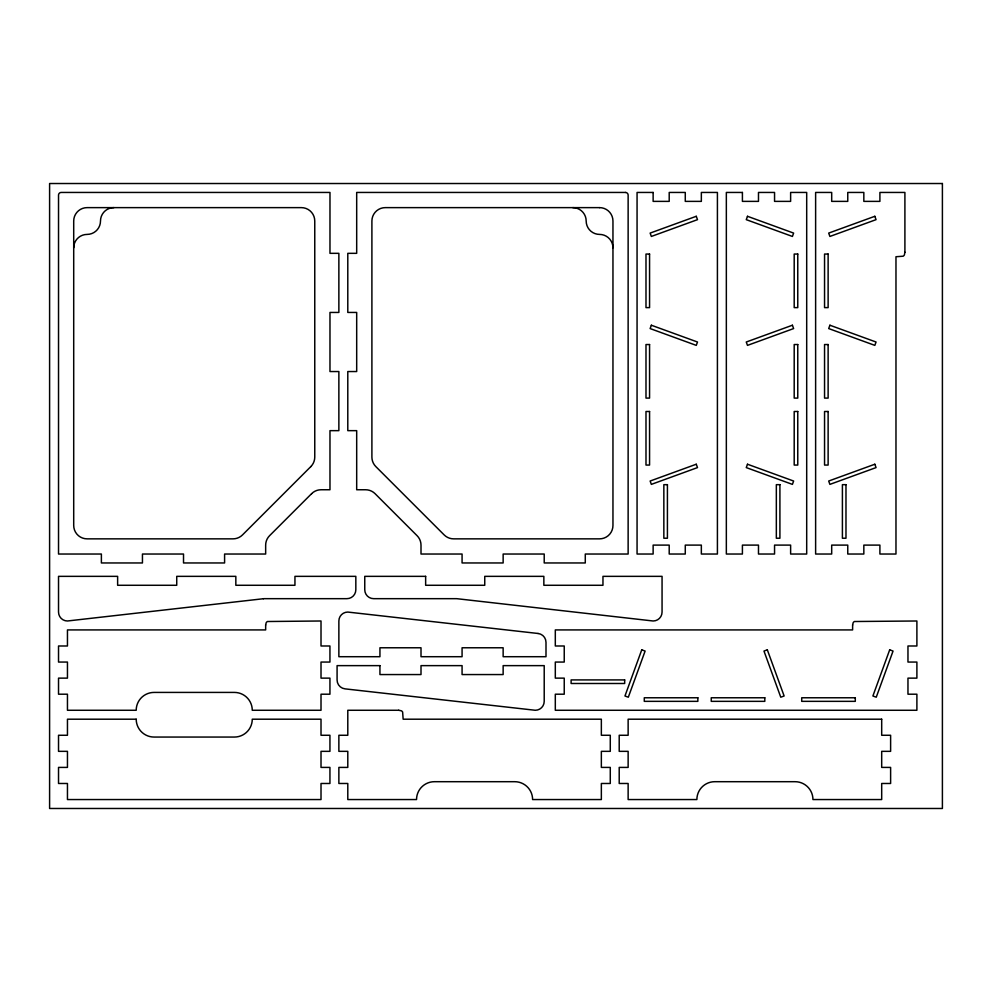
<?xml version="1.0" encoding="UTF-8"?>
<svg xmlns="http://www.w3.org/2000/svg" width="992" height="992" viewBox="0 0 992 992"><rect width="100%" height="100%" fill="white"/><g stroke="black" fill="none" stroke-linecap="round" stroke-linejoin="round"><path stroke-width="1.49" d="M73.706 247.802A13.392 13.392 0 0 1 87.098 234.41A13.392 13.392 0 0 0 100.49 221.018A13.392 13.392 0 0 1 113.882 207.626M612.957 247.802A13.392 13.392 0 0 0 599.565 234.41A13.392 13.392 0 0 1 586.173 221.018A13.392 13.392 0 0 0 572.781 207.626M265.658 624.997L265.658 629.92L67.456 629.92L67.456 645.99L58.528 645.99L58.528 662.061L67.456 662.061L67.456 678.131L58.528 678.131L58.528 694.202L67.456 694.202L67.456 710.272L136.202 710.272A17.856 17.856 0 0 1 154.058 692.416L234.41 692.416A17.856 17.856 0 0 1 252.266 710.272L321.011 710.272L321.011 694.202L329.939 694.202L329.939 678.131L321.011 678.131L321.011 662.061L329.939 662.061L329.939 645.99L321.011 645.99L321.011 620.992L267.443 621.513A3.348 3.348 0 0 0 266.178 622.778L265.658 624.997M852.624 624.997L852.612 629.92L555.309 629.92L555.309 645.99L564.237 645.99L564.237 662.061L555.309 662.061L555.309 678.131L564.237 678.131L564.237 694.202L555.309 694.202L555.309 710.272L916.893 710.272L916.893 694.202L907.965 694.202L907.965 678.131L916.893 678.131L916.893 662.061L907.965 662.061L907.965 645.99L916.893 645.99L916.893 620.992L854.41 621.513A3.348 3.348 0 0 0 853.145 622.778L852.624 624.997M904.902 252.266L904.382 254.944A3.348 3.348 0 0 1 903.117 256.209L895.974 256.73L895.974 554.032L879.904 554.032L879.904 545.104L863.834 545.104L863.834 554.032L847.763 554.032L847.763 545.104L831.693 545.104L831.693 554.032L815.622 554.032L815.622 192.448L831.693 192.448L831.693 201.376L847.763 201.376L847.763 192.448L863.834 192.448L863.834 201.376L879.904 201.376L879.904 192.448L904.902 192.448L904.902 252.266M651.347 325.227L650.132 328.575L696.272 345.377L697.5 342.017L651.347 325.227M747.484 216.293L746.257 219.654L792.41 236.443L793.625 233.095L747.484 216.293M641.75 649.834L624.96 695.987L628.32 697.202L645.11 651.062L641.75 649.834M747.484 464.231L746.257 467.592L792.41 484.381L793.625 481.033L747.484 464.231M829.907 325.227L828.692 328.575L874.832 345.377L876.06 342.017L829.907 325.227M889.688 649.834L872.898 695.987L876.258 697.202L893.048 651.062L889.688 649.834M310.843 466.575L242.482 534.936A13.392 13.392 0 0 1 233.008 538.854L87.098 538.854A13.392 13.392 0 0 1 73.706 525.462L73.706 221.018A13.392 13.392 0 0 1 87.098 207.626L301.37 207.626A13.392 13.392 0 0 1 314.762 221.018L314.762 457.101A13.392 13.392 0 0 1 310.843 466.575M311.6 493.669L269.576 535.692A13.392 13.392 0 0 0 265.658 545.166L265.658 554.032L224.589 554.032L224.589 562.96L183.52 562.96L183.52 554.032L142.451 554.032L142.451 562.96L101.382 562.96L101.382 554.032L58.528 554.032L58.528 195.126A2.678 2.678 0 0 1 61.206 192.448L329.976 192.448L329.976 253.332L338.867 253.332L338.867 312.443L329.976 312.443L329.976 371.541L338.867 371.541L338.867 430.652L329.976 430.652L329.976 489.75L321.073 489.75A13.392 13.392 0 0 0 311.6 493.669M696.272 216.293L650.132 233.095L651.347 236.443L697.5 219.654L696.272 216.293M874.832 216.293L828.692 233.095L829.907 236.443L876.06 219.654L874.832 216.293M792.41 325.227L746.257 342.017L747.484 345.377L793.625 328.575L792.41 325.227M696.272 464.231L650.132 481.033L651.347 484.381L697.5 467.592L696.272 464.231M874.832 464.231L828.692 481.033L829.907 484.381L876.06 467.592L874.832 464.231M767.324 649.834L763.976 651.062L780.766 697.202L784.126 695.987L767.324 649.834M263.364 598.734L67.456 620.992A8.928 8.928 0 0 1 58.528 612.064L58.528 576.352L117.626 576.352L117.626 585.28L176.737 585.28L176.737 576.352L235.836 576.352L235.836 585.28L294.946 585.28L294.946 576.352L355.83 576.352L355.83 589.744A8.928 8.928 0 0 1 346.902 598.672L264.38 598.672A8.928 8.928 0 0 0 263.364 598.734M942.4 183.52L49.6 183.52L49.6 808.48L942.4 808.48L942.4 183.52M625.456 192.448L356.686 192.448L356.686 253.332L347.795 253.332L347.795 312.443L356.686 312.443L356.686 371.541L347.795 371.541L347.795 430.652L356.686 430.652L356.686 489.75L365.589 489.75A13.392 13.392 0 0 1 375.063 493.669L417.086 535.692A13.392 13.392 0 0 1 421.005 545.166L421.005 554.032L462.074 554.032L462.074 562.96L503.142 562.96L503.142 554.032L544.211 554.032L544.211 562.96L585.28 562.96L585.28 554.032L628.134 554.032L628.134 195.126A2.678 2.678 0 0 0 625.456 192.448M653.133 192.448L637.062 192.448L637.062 554.032L653.133 554.032L653.133 545.104L669.203 545.104L669.203 554.032L685.274 554.032L685.274 545.104L701.344 545.104L701.344 554.032L717.414 554.032L717.414 192.448L701.344 192.448L701.344 201.376L685.274 201.376L685.274 192.448L669.203 192.448L669.203 201.376L653.133 201.376L653.133 192.448M742.413 192.448L726.342 192.448L726.342 554.032L742.413 554.032L742.413 545.104L758.483 545.104L758.483 554.032L774.554 554.032L774.554 545.104L790.624 545.104L790.624 554.032L806.694 554.032L806.694 192.448L790.624 192.448L790.624 201.376L774.554 201.376L774.554 192.448L758.483 192.448L758.483 201.376L742.413 201.376L742.413 192.448M599.565 207.626L385.293 207.626A13.392 13.392 0 0 0 371.901 221.018L371.901 457.101A13.392 13.392 0 0 0 375.819 466.575L444.18 534.936A13.392 13.392 0 0 0 453.654 538.854L599.565 538.854A13.392 13.392 0 0 0 612.957 525.462L612.957 221.018A13.392 13.392 0 0 0 599.565 207.626M649.562 254.051L645.99 254.051L645.99 307.619L649.562 307.619L649.562 254.051M797.766 254.051L794.195 254.051L794.195 307.619L797.766 307.619L797.766 254.051M828.122 254.051L824.55 254.051L824.55 307.619L828.122 307.619L828.122 254.051M649.562 344.534L645.99 344.534L645.99 398.102L649.562 398.102L649.562 344.534M797.766 344.534L794.195 344.534L794.195 398.102L797.766 398.102L797.766 344.534M828.122 344.534L824.55 344.534L824.55 398.102L828.122 398.102L828.122 344.534M649.562 411.494L645.99 411.494L645.99 465.062L649.562 465.062L649.562 411.494M797.766 411.494L794.195 411.494L794.195 465.062L797.766 465.062L797.766 411.494M828.122 411.494L824.55 411.494L824.55 465.062L828.122 465.062L828.122 411.494M667.418 484.666L663.846 484.666L663.846 538.234L667.418 538.234L667.418 484.666M779.91 484.666L776.339 484.666L776.339 538.234L779.91 538.234L779.91 484.666M845.978 484.666L842.406 484.666L842.406 538.234L845.978 538.234L845.978 484.666M425.642 576.352L364.758 576.352L364.758 589.744A8.928 8.928 0 0 0 373.686 598.672L456.208 598.672A8.928 8.928 0 0 1 457.225 598.734L653.133 620.992A8.928 8.928 0 0 0 662.061 612.064L662.061 576.352L602.962 576.352L602.962 585.28L543.852 585.28L543.852 576.352L484.753 576.352L484.753 585.28L425.642 585.28L425.642 576.352M538.073 633.479L347.795 612.064A8.928 8.928 0 0 0 338.867 620.992L338.867 656.704L379.936 656.704L379.936 647.776L421.005 647.776L421.005 656.704L462.074 656.704L462.074 647.776L503.142 647.776L503.142 656.704L545.997 656.704L545.997 642.357A8.928 8.928 0 0 0 538.073 633.479M379.936 665.632L337.082 665.632L337.082 679.979A8.928 8.928 0 0 0 345.005 688.857L535.283 710.272A8.928 8.928 0 0 0 544.211 701.344L544.211 665.632L503.142 665.632L503.142 674.56L462.074 674.56L462.074 665.632L421.005 665.632L421.005 674.56L379.936 674.56L379.936 665.632M624.675 679.917L571.107 679.917L571.107 683.488L624.675 683.488L624.675 679.917M697.847 697.773L644.279 697.773L644.279 701.344L697.847 701.344L697.847 697.773M764.807 697.773L711.239 697.773L711.239 701.344L764.807 701.344L764.807 697.773M855.29 697.773L801.722 697.773L801.722 701.344L855.29 701.344L855.29 697.773M398.685 710.272L347.795 710.272L347.795 735.27L338.867 735.27L338.867 751.341L347.795 751.341L347.795 767.411L338.867 767.411L338.867 783.482L347.795 783.482L347.795 799.552L416.541 799.552A17.856 17.856 0 0 1 434.397 781.696L514.749 781.696A17.856 17.856 0 0 1 532.605 799.552L601.35 799.552L601.35 783.482L610.278 783.482L610.278 767.411L601.35 767.411L601.35 751.341L610.278 751.341L610.278 735.27L601.35 735.27L601.35 719.2L403.149 719.2L402.628 712.058A3.348 3.348 0 0 0 401.363 710.793L398.685 710.272M136.202 719.2L67.456 719.2L67.456 735.27L58.528 735.27L58.528 751.341L67.456 751.341L67.456 767.411L58.528 767.411L58.528 783.482L67.456 783.482L67.456 799.552L321.011 799.552L321.011 783.482L329.939 783.482L329.939 767.411L321.011 767.411L321.011 751.341L329.939 751.341L329.939 735.27L321.011 735.27L321.011 719.2L252.266 719.2A17.856 17.856 0 0 1 234.41 737.056L154.058 737.056A17.856 17.856 0 0 1 136.202 719.2M881.69 719.2L628.134 719.2L628.134 735.27L619.206 735.27L619.206 751.341L628.134 751.341L628.134 767.411L619.206 767.411L619.206 783.482L628.134 783.482L628.134 799.552L696.88 799.552A17.856 17.856 0 0 1 714.736 781.696L795.088 781.696A17.856 17.856 0 0 1 812.944 799.552L881.69 799.552L881.69 783.482L890.618 783.482L890.618 767.411L881.69 767.411L881.69 751.341L890.618 751.341L890.618 735.27L881.69 735.27L881.69 719.2"/></g></svg>
